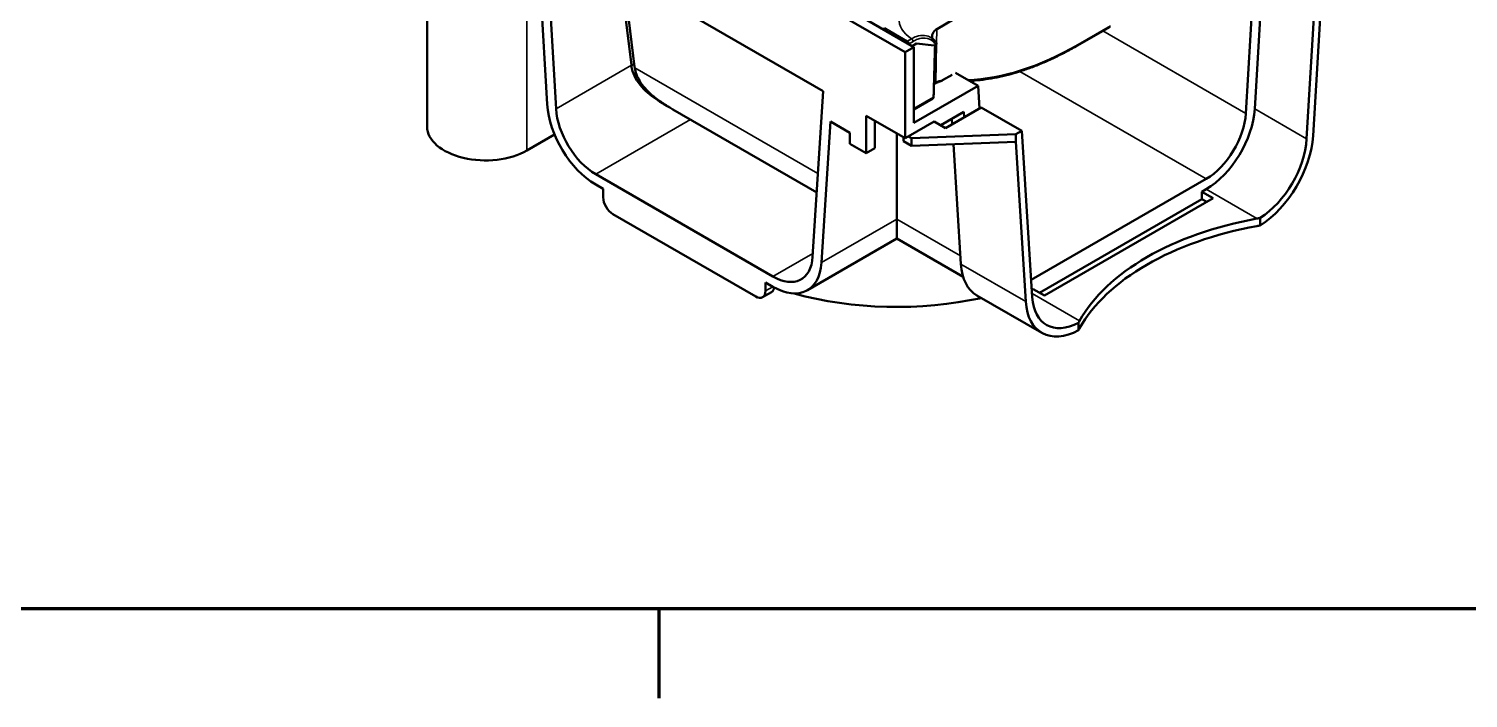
# Model space of a CAD drawing. Header units: millimetres. Extents: x 0 to 1485, y 0 to 1050.
# Drawn here: x 302.6 to 459.4, y 15.3 to 88.2 of the extents above; entities that cross this region are included whole.
import ezdxf

# ---------------------------------------------------------------- set-up
doc = ezdxf.new("R2010")
doc.units = ezdxf.units.MM
doc.header["$LTSCALE"] = 2.5
for name, color, linetype, lineweight in [('Rahmen (ISO)', 7, 'Continuous', 70), ('Sichtbar (ISO)', 7, 'Continuous', 50), ('Sichtbar schmal (ISO)', 7, 'Continuous', 35)]:
    doc.layers.add(name, color=color, linetype=linetype, lineweight=lineweight)

# ---------------------------------------------------------------- blocks, each defined once
blk = doc.blocks.new('Ränder Standardrahmen')
at = {"layer": 'Rahmen (ISO)'}
blk.add_line((148.5, 10), (148.5, 6.1), dxfattribs=at)
at = {"layer": 'Rahmen (ISO)', "flags": 128}
blk.add_lwpolyline([(10, 10), (10, 410), (584, 410), (584, 10), (10, 10)], dxfattribs=at)

msp = doc.modelspace()

# ---------------------------------------------------------------- linework, layer by layer
at = {"layer": 'Sichtbar (ISO)'}
for p, q in [((42.745, 290.814), (398.067, 85.67)), ((399.039, 86.231), (43.718, 291.376)), ((345.995, 77.556), (345.995, 106.344)), ((358.913, 98.885), (389.137, 81.435)), ((358.913, 98.885), (360.046, 79.511)), ((436.404, 99.537), (435.203, 79)), ((359.077, 79.992), (358.111, 96.49)), ((442.968, 95.672), (441.829, 76.216)), ((367.047, 94.189), (368.251, 84.248)), ((436.173, 79.482), (437.113, 95.557)), ((442.535, 76.566), (443.627, 95.236)), ((367.402, 93.984), (368.603, 84.071)), ((403.405, 89.262), (401.602, 88.221)), ((416.872, 86.405), (420.408, 88.446)), ((398.858, 86.336), (399.319, 86.602)), ((399.319, 86.602), (401.248, 86.384)), ((401.248, 86.384), (401.422, 86.484)), ((399.039, 86.231), (398.067, 85.67)), ((398.067, 85.67), (398.067, 76.28)), ((399.039, 77.964), (399.039, 86.231)), ((402.153, 82.604), (403.207, 83.212)), ((406.044, 82.008), (403.583, 83.43)), ((406.044, 82.008), (399.039, 77.964)), ((406.199, 79.546), (406.044, 82.008)), ((388.003, 63.37), (389.137, 81.435)), ((399.039, 79.433), (401.089, 80.616)), ((372.788, 79.432), (388.444, 70.392)), ((393.824, 78.729), (398.067, 76.28)), ((393.824, 74.647), (393.824, 78.729)), ((404.478, 79.165), (401.956, 77.709)), ((406.375, 79.648), (402.486, 77.403)), ((404.515, 78.574), (404.478, 79.165)), ((406.375, 79.648), (410.794, 77.096)), ((389.938, 78.115), (388.973, 62.732)), ((389.938, 78.115), (392.056, 76.892)), ((392.056, 76.892), (392.056, 75.667)), ((394.796, 78.168), (394.796, 75.208)), ((398.42, 76.484), (401.248, 78.117)), ((402.486, 77.403), (401.248, 78.117)), ((403.163, 78.406), (403.2, 77.815)), ((410.794, 77.096), (410.135, 76.716)), ((411.933, 58.955), (410.794, 77.096)), ((359.882, 76.687), (356.878, 74.953)), ((392.056, 75.667), (393.824, 74.647)), ((397.183, 76.79), (397.183, 67.471)), ((397.89, 75.974), (397.89, 76.382)), ((397.89, 75.974), (398.774, 75.463)), ((398.067, 76.28), (398.42, 76.484)), ((398.42, 76.484), (398.774, 76.28)), ((398.774, 76.28), (410.135, 76.716)), ((398.774, 75.463), (398.774, 76.28)), ((410.135, 75.899), (398.774, 75.463)), ((403.337, 75.638), (404.156, 62.574)), ((410.135, 76.716), (410.135, 75.899)), ((410.135, 75.899), (411.227, 58.491)), ((393.824, 74.647), (394.796, 75.208)), ((364.367, 72.364), (383.683, 61.212)), ((365.186, 70.768), (364.367, 71.241)), ((365.186, 70.768), (365.186, 69.85)), ((430.882, 71.854), (411.814, 60.845)), ((430.417, 70.462), (430.882, 70.731)), ((430.417, 69.646), (412.739, 59.44)), ((431.654, 69.748), (413.269, 59.133)), ((430.417, 70.462), (431.654, 69.748)), ((430.417, 70.462), (430.417, 69.646)), ((430.947, 69.34), (430.417, 69.646)), ((366.247, 68.013), (381.803, 59.031)), ((397.183, 65.347), (397.183, 67.471)), ((436.781, 67.611), (436.781, 66.794)), ((387.433, 59.718), (397.183, 65.347)), ((397.183, 65.347), (404.402, 61.179)), ((383.683, 60.089), (382.864, 60.562)), ((382.864, 59.644), (382.864, 60.562)), ((411.882, 59.761), (412.032, 59.848)), ((413.269, 59.133), (412.032, 59.848)), ((382.553, 58.957), (383.525, 59.518)), ((405.902, 59.158), (412.973, 55.076)), ((416.982, 55.363), (416.982, 56.18))]:
    msp.add_line(p, q, dxfattribs=at)
for centre, major_axis, ratio, start_param, end_param in [((403.016, 87.405), (-2, 0), 0.5773503, 5.4977871, 6.5189333), ((372.551, 82.09), (3.362, -5.128), 0.5357521, 3.9664481, 3.9821552), ((402.312, 80.75), (-1.037, 1.457), 0.7181812, 6.185978, 6.2474572), ((364.367, 77.365), (-3.75, 6.495), 0.5773503, 0.8552113, 2.3561945), ((364.367, 77.365), (3.063, -5.304), 0.5773503, 3.996804, 5.4977871), ((430.882, 76.855), (3.75, 6.495), 0.5773503, 3.9269908, 5.427974), ((430.882, 76.855), (-3.063, -5.304), 0.5773503, 0.7853982, 2.2863813), ((352.37, 77.556), (-6.375, 0), 0.5773503, 0, 2.3561945), ((436.539, 73.589), (4.25, 7.361), 0.5773503, 3.9671978, 5.427974), ((436.539, 73.589), (-3.75, -6.495), 0.5773503, 0.8309696, 2.2863813), ((366.247, 69.238), (0.75, -1.299), 0.5773503, 3.9269908, 5.4977871), ((445.443, 51.173), (-29.75, 0), 0.5773503, 5.0208012, 5.9747731), ((445.443, 50.356), (-29.75, 0), 0.5773503, 5.0208012, 5.9747731), ((383.683, 66.213), (3.062, -5.304), 0.5773503, 5.4977871, 6.9987703), ((383.683, 66.213), (3.75, -6.495), 0.5773503, 5.4977871, 6.9987703), ((410.152, 66.519), (-4.25, -7.361), 0.5773503, 5.5676003, 6.2831853), ((381.803, 60.256), (0.75, -1.299), 0.5773503, 5.4977871, 7.0685835), ((382.775, 60.817), (0.75, -1.299), 0.5773503, 0, 0.6196838), ((397.183, 72.912), (26, 0), 0.5773503, 4.2666172, 5.0745255), ((417.223, 62.437), (-4.25, -7.361), 0.5773503, 5.5676003, 7.0283765), ((417.223, 62.437), (-3.75, -6.495), 0.5773503, 5.5676003, 7.023012)]:
    msp.add_ellipse(centre, major_axis=major_axis, ratio=ratio, start_param=start_param, end_param=end_param, dxfattribs=at)
for points, knots in [([(395.636, 88.196), (395.693, 88.207), (395.752, 88.217), (395.869, 88.233), (395.925, 88.238), (395.977, 88.239)], [-0.064155397, -0.064155397, -0.064155397, -0.064155397, -0.031654977, -0.031654977, 0, 0, 0, 0]), ([(400.986, 87.201), (401.026, 87.172), (401.065, 87.141), (401.14, 87.076), (401.177, 87.042), (401.247, 86.971), (401.281, 86.933), (401.346, 86.855), (401.378, 86.815), (401.438, 86.731), (401.466, 86.688), (401.494, 86.643)], [0.63752714, 0.63752714, 0.63752714, 0.63752714, 0.67777554, 0.67777554, 0.71802395, 0.71802395, 0.75827236, 0.75827236, 0.79852077, 0.79852077, 0.83876917, 0.83876917, 0.83876917, 0.83876917]), ([(401.422, 86.484), (401.45, 86.5), (401.472, 86.519), (401.5, 86.559), (401.507, 86.579), (401.507, 86.614), (401.503, 86.629), (401.494, 86.643), (401.494, 86.643), (401.494, 86.643)], [0, 0, 0, 0, 0.023673066, 0.023673066, 0.044559962, 0.044559962, 0.060311285, 0.060311285, 0.060485582, 0.060485582, 0.060485582, 0.060485582]), ([(405.128, 82.538), (405.31, 82.548), (405.493, 82.56), (406.069, 82.609), (406.464, 82.654), (407.261, 82.77), (407.663, 82.84), (408.473, 83.005), (408.881, 83.1), (409.703, 83.313), (410.116, 83.432), (410.946, 83.694), (411.364, 83.837), (412.203, 84.146), (412.624, 84.313), (413.468, 84.669), (413.892, 84.859), (414.741, 85.262), (415.167, 85.475), (416.019, 85.923), (416.446, 86.158), (416.872, 86.405)], [-0.42845769, -0.42845769, -0.42845769, -0.42845769, -0.40716607, -0.40716607, -0.3619254, -0.3619254, -0.31668472, -0.31668472, -0.27144405, -0.27144405, -0.22620337, -0.22620337, -0.1809627, -0.1809627, -0.13572202, -0.13572202, -0.09048135, -0.09048135, -0.04524067, -0.04524067, 0, 0, 0, 0]), ([(368.261, 84.169), (368.287, 83.975), (368.331, 83.781), (368.498, 83.249), (368.657, 82.915), (369.266, 81.956), (369.854, 81.373), (371.025, 80.465), (371.674, 80.064), (372.335, 79.699)], [2.0924857, 2.0924857, 2.0924857, 2.0924857, 2.2324782, 2.2324782, 2.4765369, 2.4765369, 2.9646542, 2.9646542, 3.3972599, 3.3972599, 3.3972599, 3.3972599]), ([(368.617, 83.964), (368.689, 83.461), (368.882, 82.969), (369.5, 81.97), (369.944, 81.481), (370.773, 80.756), (371.124, 80.491), (371.665, 80.12), (371.847, 80.001), (372.21, 79.773), (372.39, 79.664), (372.57, 79.558)], [0.0004844, 0.0004844, 0.0004844, 0.0004844, 0.3679642, 0.3679642, 0.784316, 0.784316, 1.0496651, 1.0496651, 1.1804512, 1.1804512, 1.3067912, 1.3067912, 1.3067912, 1.3067912]), ([(401.381, 82.272), (401.4, 82.282), (401.418, 82.291), (401.454, 82.309), (401.472, 82.318), (401.508, 82.334), (401.526, 82.342), (401.562, 82.357), (401.58, 82.364), (401.615, 82.377), (401.632, 82.383), (401.65, 82.389)], [0.04584773, 0.04584773, 0.04584773, 0.04584773, 0.07742157, 0.07742157, 0.10899541, 0.10899541, 0.14056925, 0.14056925, 0.17214309, 0.17214309, 0.20371694, 0.20371694, 0.20371694, 0.20371694]), ([(401.65, 82.389), (401.685, 82.401), (401.719, 82.413), (401.829, 82.454), (401.905, 82.483), (402.038, 82.543), (402.098, 82.572), (402.153, 82.604)], [-0.1247719, -0.1247719, -0.1247719, -0.1247719, -0.10071736, -0.10071736, -0.04659291, -0.04659291, 0, 0, 0, 0]), ([(401.089, 80.616), (401.1, 80.623), (401.11, 80.63), (401.139, 80.653), (401.156, 80.672), (401.177, 80.711), (401.182, 80.731), (401.183, 80.752)], [-0.040766812, -0.040766812, -0.040766812, -0.040766812, -0.032418289, -0.032418289, -0.01523198, -0.01523198, 0, 0, 0, 0]), ([(436.781, 66.794), (436.78, 66.794), (436.779, 66.793), (436.656, 66.768), (436.534, 66.744), (436.412, 66.722)], [1.819938243, 1.819938243, 1.819938243, 1.819938243, 1.820405215, 1.820405215, 1.891589795, 1.891589795, 1.891589795, 1.891589795]), ([(417.096, 55.57), (417.058, 55.5), (417.02, 55.431), (416.982, 55.364), (416.982, 55.363), (416.982, 55.363)], [7.153028653, 7.153028653, 7.153028653, 7.153028653, 7.224213233, 7.224213233, 7.224680205, 7.224680205, 7.224680205, 7.224680205])]:
    msp.add_open_spline(points, degree=3, knots=knots, dxfattribs=at)
for points, degree in [([(400.976, 87.209), (400.976, 87.209), (400.979, 87.206), (400.986, 87.201)], 3), ([(401.183, 80.752), (401.264, 83.664), (401.342, 86.438)], 2), ([(368.603, 84.071), (368.606, 84.047), (368.609, 84.023), (368.612, 83.999)], 3), ([(368.612, 83.999), (368.614, 83.987), (368.615, 83.975), (368.617, 83.964)], 3), ([(401.222, 82.171), (401.251, 82.192), (401.281, 82.213), (401.313, 82.233)], 3), ([(372.57, 79.558), (372.643, 79.516), (372.715, 79.473), (372.788, 79.432)], 3), ([(436.412, 67.538), (436.534, 67.561), (436.657, 67.585), (436.781, 67.611)], 3), ([(416.982, 56.18), (417.019, 56.247), (417.057, 56.316), (417.096, 56.386)], 3)]:
    msp.add_open_spline(points, degree=degree, dxfattribs=at)
at = {"layer": 'Sichtbar schmal (ISO)'}
for p, q in [((356.878, 74.953), (356.878, 96.998)), ((398.327, 86.882), (395.977, 88.239)), ((401.506, 86.61), (401.53, 88.177)), ((420.46, 88.557), (416.924, 86.516)), ((435.203, 79), (419.625, 87.994)), ((398.769, 87.137), (398.327, 86.882)), ((398.503, 86.594), (398.945, 86.849)), ((398.503, 86.54), (398.503, 86.594)), ((401.442, 82.388), (401.506, 86.582)), ((360.046, 79.511), (368.251, 84.248)), ((368.56, 84.428), (368.251, 84.248)), ((368.261, 84.169), (368.569, 84.349)), ((368.617, 83.964), (388.573, 72.442)), ((410.576, 83.577), (430.882, 71.854)), ((401.183, 80.752), (399.039, 79.514)), ((436.173, 79.482), (441.829, 76.216)), ((364.367, 72.364), (374.698, 78.329)), ((430.882, 70.731), (436.412, 67.538)), ((388.973, 62.732), (397.183, 67.471)), ((397.183, 67.471), (404.1, 63.478)), ((383.683, 61.212), (388.025, 63.719)), ((404.156, 62.574), (411.227, 58.491)), ((382.864, 59.644), (383.659, 60.103)), ((411.906, 59.383), (417.096, 56.386))]:
    msp.add_line(p, q, dxfattribs=at)
for centre, major_axis, ratio, start_param, end_param in [((403.016, 89.242), (-5.597, 0), 0.5773503, 5.4977871, 6.992408), ((398.327, 86.678), (-0.125, -0.217), 0.5773503, 3.9269908, 4.8391569), ((398.327, 86.678), (-0.125, 0.217), 0.5773503, 4.0142573, 5.4977871), ((398.327, 86.678), (0.25, 0), 0.4727225, 5.2015627, 5.493989), ((398.769, 86.933), (-0.125, 0.217), 0.5773503, 4.0142573, 5.4977871), ((417.415, 118.688), (-20.386, -34.128), 0.5671877, 0.3502105, 0.7938254), ((416.747, 86.621), (0.125, -0.217), 0.5773503, 0, 0.7679449), ((403.016, 81.481), (-2.227, 0), 0.5773503, 5.5487006, 5.6475695), ((401.178, 82.443), (0.135, -0.211), 0.6059843, 0, 0.7411585), ((401.265, 82.494), (0.116, -0.221), 0.6036662, 0, 0.7915448), ((401.319, 80.113), (-1.41, -2.361), 0.5671877, 3.5095428, 3.8895704)]:
    msp.add_ellipse(centre, major_axis=major_axis, ratio=ratio, start_param=start_param, end_param=end_param, dxfattribs=at)
for points, knots in [([(400.986, 87.201), (400.751, 87.371), (400.477, 87.473), (399.909, 87.523), (399.619, 87.485), (399.14, 87.327), (398.954, 87.243), (398.769, 87.137)], [-0.63752714, -0.63752714, -0.63752714, -0.63752714, -0.38018959, -0.38018959, -0.14622676, -0.14622676, 0, 0, 0, 0]), ([(398.945, 86.849), (399.117, 86.949), (399.291, 87.028), (399.738, 87.178), (400.009, 87.214), (400.59, 87.164), (400.888, 87.037), (401.239, 86.726), (401.337, 86.613), (401.422, 86.484)], [0, 0, 0, 0, 0.14622676, 0.14622676, 0.38018959, 0.38018959, 0.68434126, 0.68434126, 0.81976088, 0.81976088, 0.81976088, 0.81976088]), ([(401.442, 82.388), (401.428, 82.381), (401.415, 82.374), (401.389, 82.359), (401.376, 82.351), (401.364, 82.343)], [-0.025227315, -0.025227315, -0.025227315, -0.025227315, -0.012613658, -0.012613658, 0, 0, 0, 0])]:
    msp.add_open_spline(points, degree=3, knots=knots, dxfattribs=at)

# ---------------------------------------------------------------- block references
at = {"xscale": 2.5, "yscale": 2.5, "zscale": 2.5}
msp.add_blockref('Ränder Standardrahmen', (0, 0), dxfattribs=at)

doc.saveas('drawing.dxf')
